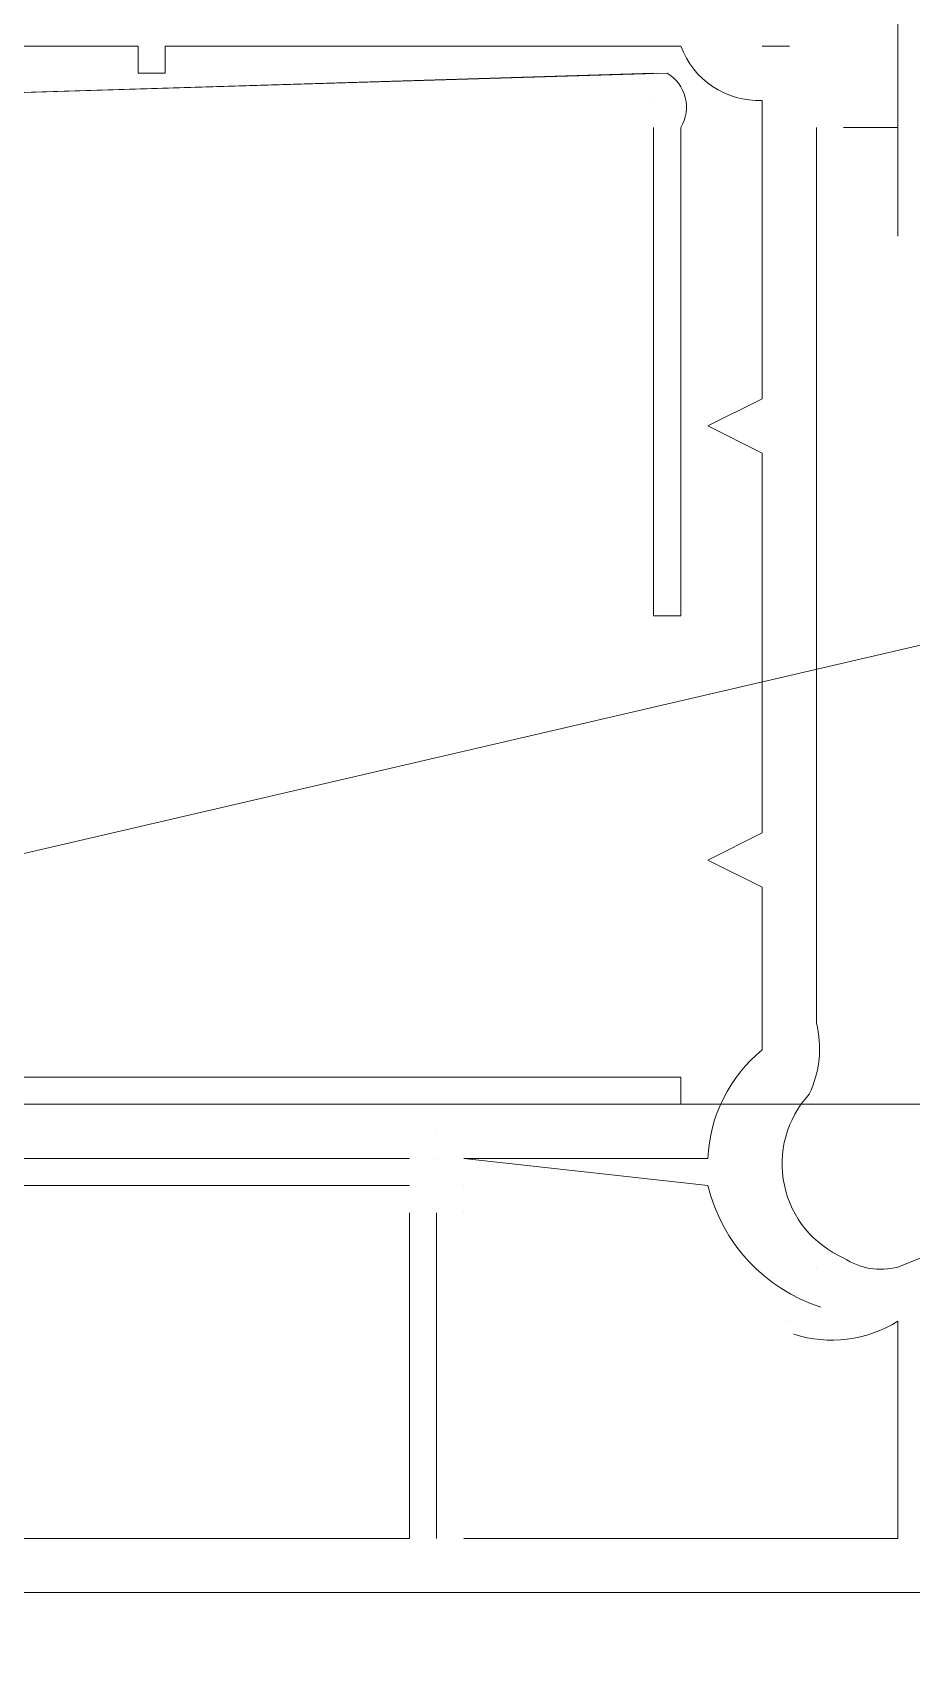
# Model space of a CAD drawing. Header units: millimetres. Extents: x 906 to 41302, y 848 to 28850.
# Drawn here: x 18561.2 to 18595.5, y 17320.2 to 17383.7 of the extents above; entities that cross this region are included whole.
import ezdxf

# ---------------------------------------------------------------- set-up
doc = ezdxf.new("R2010")
doc.units = ezdxf.units.MM
doc.layers.add('PDF_X-단위세대$및$주동평면도$A-DOOR', color=7, linetype='Continuous')

msp = doc.modelspace()

# ---------------------------------------------------------------- linework, layer by layer
at = {"layer": 'PDF_X-단위세대$및$주동평면도$A-DOOR', "lineweight": 5}
msp.add_lwpolyline([(18529.312, 17481.561), (19119.862, 17481.561), (18518.728, 17341.861), (19129.387, 17341.861)], close=True, dxfattribs=at)
for points in [[(18591.753, 17384.194), (18591.753, 17385.253), (18594.928, 17384.194), (18594.928, 17375.728)], [(18565.295, 17383.136), (18565.295, 17383.136)], [(18566.353, 17383.136), (18566.353, 17383.136)], [(18586.462, 17383.136), (18586.462, 17383.136)], [(18589.637, 17383.136), (18590.695, 17383.136)], [(18589.637, 17383.136), (18589.637, 17383.136)], [(18590.695, 17383.136), (18590.695, 17383.136)], [(18594.928, 17383.136), (18594.928, 17381.019)], [(18594.928, 17383.136), (18594.928, 17383.136)], [(18565.295, 17382.078), (18565.295, 17382.078)], [(18566.353, 17382.078), (18566.353, 17382.078)], [(18585.403, 17382.078), (18585.403, 17382.078)], [(18585.403, 17381.019), (18585.403, 17381.019)], [(18589.637, 17381.019), (18589.637, 17381.019)], [(18594.928, 17381.019), (18594.928, 17381.019)], [(18594.928, 17381.019), (18594.928, 17381.019)], [(18585.403, 17379.961), (18585.403, 17379.961)], [(18586.462, 17379.961), (18586.462, 17379.961)], [(18591.753, 17379.961), (18591.753, 17379.961)], [(18594.928, 17379.961), (18592.812, 17379.961)], [(18592.812, 17379.961), (18592.812, 17379.961)], [(18594.928, 17379.961), (18594.928, 17379.961)], [(18589.637, 17369.378), (18589.637, 17369.378)], [(18587.52, 17368.319), (18587.52, 17368.319)], [(18589.637, 17367.261), (18589.637, 17367.261)], [(18591.753, 17363.028), (18591.753, 17363.028)], [(18591.753, 17361.969), (18591.753, 17361.969)], [(18585.403, 17360.911), (18585.403, 17360.911)], [(18589.637, 17352.444), (18589.637, 17352.444)], [(18587.52, 17351.386), (18587.52, 17351.386)], [(18589.637, 17350.328), (18589.637, 17350.328)], [(18591.753, 17345.036), (18591.753, 17345.036)], [(18589.637, 17343.978), (18589.637, 17343.978)], [(18550.478, 17341.861), (18586.462, 17341.861), (18586.462, 17342.919), (18550.478, 17342.919)], [(18586.462, 17342.919), (18586.462, 17342.919)], [(18586.462, 17341.861), (18586.462, 17341.861)], [(18590.695, 17341.861), (18590.695, 17341.861)], [(18576.937, 17340.803), (18576.937, 17340.803)], [(18576.937, 17340.803), (18576.937, 17340.803)], [(18575.878, 17339.744), (18575.878, 17339.744)], [(18576.937, 17339.744), (18576.937, 17339.744)], [(18576.937, 17339.744), (18576.937, 17339.744)], [(18576.937, 17339.744), (18576.937, 17339.744)], [(18577.995, 17339.744), (18577.995, 17339.744)], [(18587.52, 17339.744), (18587.52, 17339.744)], [(18575.878, 17338.686), (18552.595, 17338.686)], [(18575.878, 17338.686), (18575.878, 17338.686)], [(18577.995, 17338.686), (18577.995, 17338.686)], [(18587.52, 17338.686), (18587.52, 17338.686)], [(18575.878, 17337.628), (18575.878, 17324.928), (18552.595, 17324.928), (18552.595, 17337.628)], [(18575.878, 17337.628), (18575.878, 17337.628)], [(18576.937, 17337.628), (18576.937, 17324.928)], [(18576.937, 17337.628), (18576.937, 17337.628)], [(18577.995, 17337.628), (18577.995, 17337.628)], [(18591.753, 17335.511), (18591.753, 17335.511)], [(18594.928, 17335.511), (18594.928, 17335.511)], [(18590.695, 17333.394), (18590.695, 17333.394)], [(18594.928, 17333.394), (18594.928, 17333.394)], [(18575.878, 17324.928), (18575.878, 17324.928)], [(18576.937, 17324.928), (18576.937, 17324.928)], [(18577.995, 17324.928), (18577.995, 17324.928)], [(18594.928, 17324.928), (18594.928, 17324.928)], [(18606.57, 17322.811), (18519.787, 17322.811)]]:
    msp.add_lwpolyline(points, dxfattribs=at)
for points in [[(18591.927, 17333.945, -0.260906), (18587.52, 17338.686), (18577.995, 17339.744), (18587.52, 17339.744, -0.21556), (18589.637, 17343.978), (18589.637, 17350.328), (18587.52, 17351.386), (18589.637, 17352.444), (18589.637, 17367.261), (18587.52, 17368.319), (18589.637, 17369.378), (18589.637, 17381.019, -0.326664), (18586.462, 17383.136), (18566.353, 17383.136), (18566.353, 17382.078), (18565.295, 17382.078), (18565.295, 17383.136), (18545.187, 17383.136), (18545.187, 17377.844), (18548.362, 17376.786), (18545.187, 17375.728), (18545.187, 17357.736)], [(18585.403, 17382.078), (18550.478, 17381.019), (18585.933, 17382.078, -0.414215), (18586.462, 17379.961), (18586.462, 17360.911), (18585.403, 17360.911), (18585.403, 17379.961)], [(18548.362, 17342.919), (18549.42, 17379.961), (18549.42, 17343.448, 0.414215), (18551.537, 17340.803), (18552.595, 17339.744), (18575.878, 17339.744)], [(18591.753, 17379.961), (18591.753, 17363.028), (18591.753, 17361.969), (18591.753, 17345.036, -0.174777), (18591.466, 17342.248, 0.515162), (18592.826, 17335.862, 0.217671), (18594.928, 17335.511), (18600.22, 17337.628), (18607.628, 17336.569), (18608.687, 17336.569)], [(18590.869, 17332.887, 0.217517), (18594.928, 17333.394), (18594.928, 17324.928), (18577.995, 17324.928)]]:
    msp.add_lwpolyline(points, format="xyb", dxfattribs=at)
msp.add_arc((18470.574, 17379.432), 669.396, 273.62549, 356.429444, dxfattribs=at)

doc.saveas('drawing.dxf')
